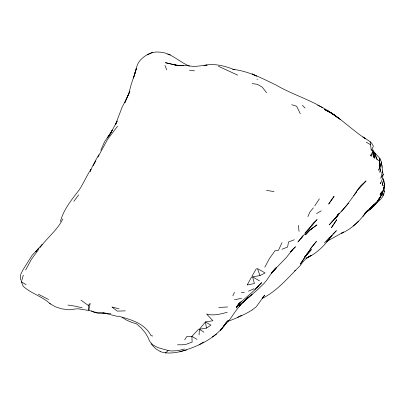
<?xml version="1.0" encoding="UTF-8"?>
<svg xmlns="http://www.w3.org/2000/svg" width="405" height="405" viewBox="0 0 405 405"><rect width="100%" height="100%" fill="white"/><g stroke="black" fill="none" stroke-linecap="round" stroke-linejoin="round"><path stroke-width="0.61" d="M380.27 169.325L379.93 172.353L380.978 167.392L381.545 162.157L378.731 170.11L381.545 162.157L379.844 158.34L379.601 166.597L379.844 158.34L373.567 151.531M373.491 151.941L373.314 157.403L373.42 150.918L373.81 156.259M382.927 178.813C385.251 182.463 385.327 187.145 382.882 190.745M199.032 334.965L199.452 329.25L205.431 321.97L212.903 320.719L206.59 314.002C213.475 316.133 220.528 313.996 227.245 312.311M380.589 182.604L380.492 183.804L382.209 179.202L383.241 174.261L382.209 171.016M382.209 172.221L382.7 168.384M383.074 195.423L383.393 193.57M384.75 183.328L383.606 189.55L384.411 186.062L382.209 185.429L383.525 179.992L383.211 178.651M382.209 195.22L383.049 190.841L381.338 195.418L378.893 199.569L379.93 197.387M383.297 190.983L383.945 187.652M382.568 184.584L383.525 179.992M370.945 154.705L370.691 155.89L372.57 151.748M115.466 124.674L122.021 107.421L126.476 98.764L124.75 102.91L129.878 91.236L126.841 98L128.674 94.051L131.215 84.392L135.645 71.219L133.392 78.079C135.619 72.556 135.862 66.228 139.381 61.287C144.079 55.546 151.521 51.278 159.114 52.103C170.834 52.336 179.081 62 189.474 66.121M50.422 304.023C42.464 296.384 31.296 293.701 23.247 286.33L21.379 281.845L23.313 275.162M384.137 189.241C385.611 197.043 377.703 201.695 373.025 206.378M135.847 70.374L136.475 68.486L134.283 75.031M382.31 192.502C380.594 198.222 376.594 203.001 372.058 206.752L374.519 204.125M60.401 221.545C63.539 209.724 71.275 200.1 78.656 190.659C83.435 183.9 86.326 176.094 91.024 169.305M371.471 156.34L372.57 153.358L372.57 152.133M90.234 171.31C92.694 165.579 95.61 160.061 98.926 154.771M382.31 191.109L380.781 195.099L382.209 192.102M383.312 189.722L384.431 186.791M90.224 171.366L90.821 169.822M100.784 150.275L104.718 141.421L110.433 133.594L112.382 129.98L107.674 137.437L110.433 133.594L117.202 121.034L115.496 124.72M307.866 216.589L309.936 211.982L313.359 207.851M232.84 295.832L234.48 292.339M382.209 193.615L377.389 201.513L369.345 208.909L372.57 206.12M25.657 270.008L31.377 259.377L38.394 249.763M264.804 267.229L269.35 258.729L274.944 250.827L278.503 250.229L282.032 242.625M97.929 157.13L107.568 139.386L117.582 126.157M247.298 284.837L251.616 276.883M381.48 192.021L380.037 194.668L382.209 191.742M93.109 165.756L95.919 160.917M252.112 275.987L256.451 268.525M62.851 218.953C57.389 230.141 47.198 237.573 40.11 247.587M383.241 174.261L380.746 178.382L381.955 173.522L381.849 172.267M378.746 199.488L380.32 197.012L377.759 200.556M314.751 205.897L319.388 198.809M184.66 339.835L186.872 336.514L191.879 336.398L197.078 339.4M225.028 324.243L226.106 322.78C216.037 338.61 197.321 346.888 179.84 351.722L179.785 351.737C173.532 353.109 166.713 353.783 160.577 351.712M380.452 196.936L377.389 201.513L365.032 213.126M226.106 322.78L223.676 326.395L228.025 320.39M302.905 235.675L301.209 238.17L314.751 221.991L311.475 225.631M337.228 215.759L337.861 214.827M337.274 215.794L337.967 214.888L335.117 218.806L339.096 213.45M239.871 302.91L236.338 307.957L239.375 303.33L237.036 306.833L240.302 302.565M334.935 218.7L338.038 214.928L329.209 224.897L346.781 205.249L356.365 192.127L353.722 195.468M224.309 325.22L220.355 330.586L228.025 320.983L226.192 322.825L229.903 319.408L235.386 311.445L241.329 303.745L252.112 294.293L244.974 300.292L239.208 306.296L241.329 303.745L248.898 296.992L242.479 302.636L256.932 290.294L264.004 283.459L266.571 280.382L271.385 273.345L275.851 268.044M73.837 201.331L78.656 194.911M332.11 235.148C325.433 244.777 317.019 253.444 306.185 258.294M240.626 302.105L237.659 305.927L240.352 302.55M336.595 216.69L339.147 213.405M331.705 235.664L326.906 241.881L330.941 236.647L336.393 230.668L332.849 234.186M238.955 303.77L236.687 306.631L240.823 302.15M348.482 203.148L341.552 211.39M331.695 235.609L329.209 238.58M305.127 232.784L317.095 219.525L311.232 225.772M262.106 298.191L264.814 295.053L256.238 306.793L252.188 309.931M36.86 250.376L35.645 251.763L36.88 250.386M37.67 249.45L42.115 244.367M110.778 313.688L94.284 312.078L88.847 310.296L88.29 305.421L90.173 303.325L88.847 310.296L88.29 310.377L78.656 308.878L76.656 308.823L69.29 309.82L61.418 308.802L55.308 306.762L49.744 303.497M37.706 249.475L38.941 248.098L32.116 255.287L23.014 269.77L20.837 274.119L20.25 276.934L20.837 280.052M329.209 237.77L329.437 237.517L324.39 242.929M271.239 273.167L276.073 267.948M198.612 329.159L191.879 336.398L192.137 342.109L186.254 344.28L182.123 344.822L177.522 344.802M271.385 272.889L276.205 267.832M273.299 270.859L275.243 268.804M258.552 285.874C252.31 293.139 244.174 298.379 237.659 305.365L241.162 301.725M326.8 241.39L343.663 232.014L341.167 233.427C352.309 228.85 360.617 219.723 367.755 210.347L368.094 210.028L362.936 216.214L367.755 210.347L364.971 213.157M275.962 268.105L272.535 271.694L286.426 257.459L292.385 249.769L290.663 251.662L295.478 246.756L290.253 252.031M256.932 287.515L261.751 282.629L254.73 289.529M365.983 180.989L359.053 188.112L356.142 192L360.845 186.001L359.053 188.112L365.983 180.989L360.941 185.946L362.936 183.992M373.005 206.383L376.017 203.472C373.106 206.98 369.816 210.306 365.685 212.347M353.297 226.091L358.526 221.191M165.387 353.069L168.136 350.512L171.477 350.968L178.038 350.664L184.543 348.988M294.602 270.975L295.478 270.201M371 207.375L371.927 206.677M365.72 212.569L372.57 207.304L369.076 209.765M366.085 211.871L367.082 211.167M212.185 336.995L216.66 334.014M206.428 328.111L210.949 325.154L205.431 321.97L206.428 328.111L199.452 329.25L203.933 332.156M199.113 344.771L203.452 342.022M252.112 309.987C244.261 314.963 235.482 318.533 226.82 321.793M316.513 213.627L321.231 210.787M306.17 258.269L311.455 255.216C306.681 257.362 303.051 261.2 300.297 265.569C288.35 277.238 277.506 290.856 262.288 298.399M237.659 317.282L241.405 315.308M147.521 54.862L152.584 52.22M259.98 275.572L265.103 272.965L257.413 268.525L259.98 275.572L252.573 276.858L254.426 283.49L247.354 284.968M248.503 291.2L253.905 288.755M281.921 249.293L287.606 247.01L288.507 241.967L294.303 239.75M179.866 351.717L186.472 349.966M234.424 299.761L241.572 298.323M206.945 65.149L194.294 66.511L185.044 65.397L178.635 65.544M241.309 292.607L244.271 292.248M203.933 65.296L204.221 65.342C214.447 63.195 225.053 65.934 234.541 69.756L232.84 69.346C248.29 71.027 261.994 78.276 275.77 84.898C290.866 93.773 307.765 98.81 322.841 107.796M204.221 65.342L207.051 65.164M218.816 307.441L227.64 306.97M125.287 310.873L117.202 311.111L111.977 306.96M105.158 313.262L97.929 313.278L93.109 311.82L91.505 310.863M183.799 65.671L175.026 65.175L177.436 65.418M189.474 70.227L194.516 70.865M177.43 65.397L165.387 62.689L175.021 64.972L181.232 65.828M252.112 83.582L257.459 84.341L262.263 87.131L266.571 92.77M67.913 305.051L75.512 306.226L82.261 307.891M175.021 64.992L176.98 65.372M169.001 54.65L170.201 54.847L167.797 54.154M266.566 190.355L274.013 191.621M168.136 350.512L157.98 347.632L152.913 344.994L149.683 341.299L147.739 336.854L145.238 332.738L141.294 328.101L136.475 323.803L131.655 322.339L126.841 320.284L122.021 317.383M102.84 312.706L117.202 316.34L118.265 316.153C130.491 319.408 144.747 323.261 150.928 335.512L152.746 336.059M112.529 307.111L119.07 308.899M291.701 104.718L296.637 106.231L300.297 113.744M237.659 75.122L218.386 66.258M317.606 105.254C335.735 113.106 349.252 128.031 365.507 138.799L362.936 136.981C366.52 139.776 371.998 141.461 373.349 146.296L371.294 150.67L370.175 141.669M256.33 76.024L252.112 73.912L256.421 76.039M48.595 299.513L38.414 294.263M256.932 79.107L257.443 79.375M366.307 142.231L370.823 144.838M375.546 156.188L377.131 159.605L379.779 161.134M252.573 276.858L259.554 280.888M160.562 351.702L155.748 348.811L150.928 343.724M21.379 281.845L26.122 284.669M80.959 300.176L88.29 305.421M336.479 116.615L327.508 110.666L334.024 114.807L340.64 119.774M302.408 105.335L305.117 108.039M383.408 190.294L384.401 191.621M381.196 163.757L382.209 165.716L382.71 167.812M375.546 155.257L373.471 150.893L373.699 152.123M164.926 65.438L166.809 69.913M374.62 152.594L377.131 159.605M372.311 150.169L372.716 151.328M374.382 155.819L374.838 158.284L374.24 152.376M298.328 225.382L299.067 231.371M372.802 149.394L372.975 151.176M304.849 256.967L304.55 257.448L309.936 250.006L304.849 256.967M305.117 256.795L300.297 264.156L307.714 253.054L305.117 256.795L311.334 249.581L305.117 256.795M336.747 219.748L331.376 227.772L336.747 219.748M334.024 196.359L328.738 203.993L334.024 196.359M310.767 248.295L309.936 249.434L316.432 241.4L310.767 248.295M302.525 236.363L298.034 241.906L302.525 236.363M305.421 234.692L305.223 234.93L309.936 229.949L316.887 224.972L309.936 229.949L305.421 234.692L308.443 231.225L312.574 228.045L309.936 229.949L305.421 234.692M329.209 111.993L324.39 109.507L332.141 113.552L338.843 118.407L332.141 113.552L329.209 111.993"/></g></svg>
